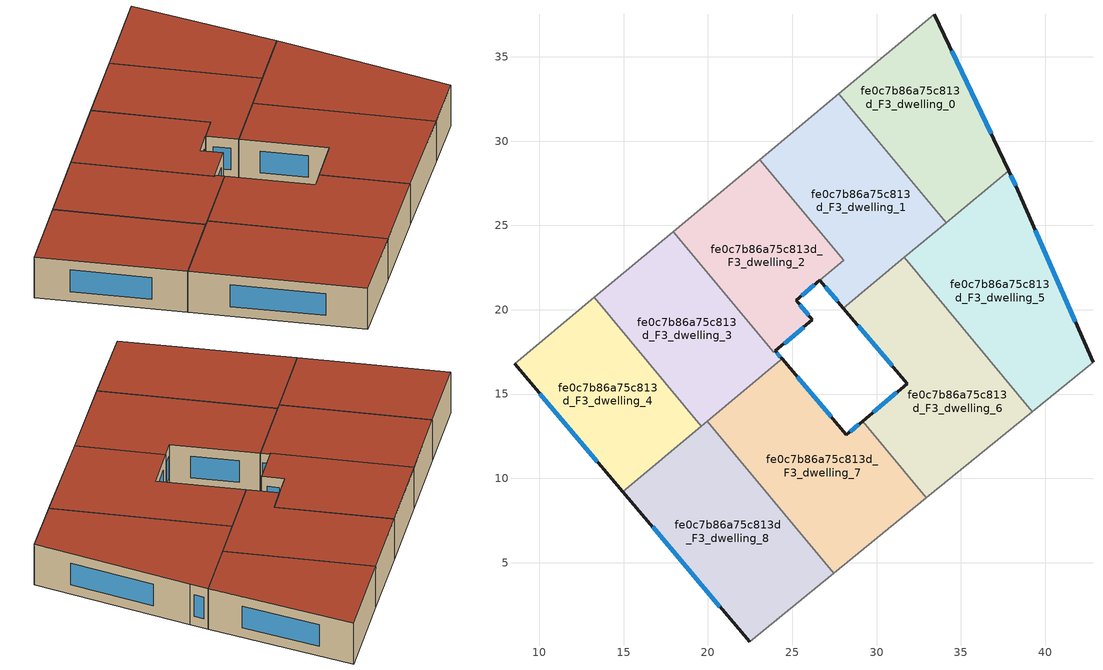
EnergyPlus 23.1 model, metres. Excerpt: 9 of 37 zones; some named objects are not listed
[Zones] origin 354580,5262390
fe0c7b86a75c813d_F3_dwelling_0
 floor to fe0c7b86a75c813d_F2_dwelling_0 (EU_floor_Construction): 33.43,37.53 37.83,28.25 34.12,25.17 27.76,32.81 z9
 wall outside (EU_wall_Construction): 37.83,28.25 33.43,37.53 z9:12
 wall adiabatic (EU_wall_Construction): 33.43,37.53 27.76,32.81 z9:12
 wall to fe0c7b86a75c813d_F3_dwelling_1 (EU_wall_Construction): 27.76,32.81 34.12,25.17 z9:12
 wall to fe0c7b86a75c813d_F3_dwelling_5 (EU_wall_Construction): 34.12,25.17 37.83,28.25 z9:12
 window (EU_Window_Construction): 36.79,30.43 34.46,35.35 z9.7:11.3
 roof outside (EU_roof_Construction): 37.83,28.25 33.43,37.53 27.76,32.81 34.12,25.17 z12
fe0c7b86a75c813d_F3_dwelling_1
 floor to fe0c7b86a75c813d_F2_dwelling_1 (EU_floor_Construction): 27.76,32.81 34.12,25.17 28.03,20.11 26.64,21.75 28.04,22.94 23.07,28.91 z9
 wall outside (EU_wall_Construction): 26.64,21.75 28.03,20.11 z9:12
 wall to fe0c7b86a75c813d_F3_dwelling_2 (EU_wall_Construction): 23.07,28.91 28.04,22.94 26.64,21.75 z9:12
 wall adiabatic (EU_wall_Construction): 27.76,32.81 23.07,28.91 z9:12
 wall to fe0c7b86a75c813d_F3_dwelling_6 (EU_wall_Construction): 28.03,20.11 31.64,23.1 z9:12
 wall to fe0c7b86a75c813d_F3_dwelling_5 (EU_wall_Construction): 31.64,23.11 34.12,25.17 z9:12
 window (EU_Window_Construction): 26.97,21.37 27.71,20.49 z9.7:11.3
 roof outside (EU_roof_Construction): 34.12,25.17 27.76,32.81 23.07,28.91 28.04,22.94 26.64,21.75 28.03,20.11 z12
fe0c7b86a75c813d_F3_dwelling_2
 floor to fe0c7b86a75c813d_F2_dwelling_2 (EU_floor_Construction): 23.07,28.91 28.04,22.94 25.23,20.55 26.19,19.41 23.99,17.56 23.89,17.47 17.93,24.64 z9
 wall outside (EU_wall_Construction): 23.99,17.56 26.19,19.41 25.23,20.55 26.64,21.75 z9:12
 wall adiabatic (EU_wall_Construction): 23.07,28.91 17.93,24.64 z9:12
 wall to fe0c7b86a75c813d_F3_dwelling_3 (EU_wall_Construction): 23.89,17.47 23.99,17.56 / 17.93,24.64 23.89,17.48 z9:12
 window (EU_Window_Construction): 25.97,19.68 25.45,20.28 / 24.51,18 25.68,18.97 / 25.56,20.84 26.31,21.47 z9.7:11.3
 roof outside (EU_roof_Construction): 26.19,19.41 25.23,20.55 28.04,22.94 23.07,28.91 17.93,24.64 23.89,17.48 23.99,17.56 z12
fe0c7b86a75c813d_F3_dwelling_3
 floor to fe0c7b86a75c813d_F2_dwelling_3 (EU_floor_Construction): 17.93,24.64 23.89,17.47 23.99,17.56 24.4,17.08 24.29,16.99 19.6,13.09 13.24,20.74 z9
 wall outside (EU_wall_Construction): 24.4,17.08 23.99,17.56 z9:12
 wall to fe0c7b86a75c813d_F3_dwelling_4 (EU_wall_Construction): 13.24,20.74 19.6,13.09 z9:12
 wall adiabatic (EU_wall_Construction): 17.93,24.64 13.24,20.74 z9:12
 wall to fe0c7b86a75c813d_F3_dwelling_7 (EU_wall_Construction): 19.96,13.39 24.29,16.99 24.4,17.08 z9:12
 wall to fe0c7b86a75c813d_F3_dwelling_8 (EU_wall_Construction): 19.6,13.09 19.96,13.39 z9:12
 window (EU_Window_Construction): 24.3,17.19 24.09,17.45 z9.7:11.3
 roof outside (EU_roof_Construction): 24.29,16.99 24.4,17.08 23.99,17.56 23.89,17.47 17.93,24.64 13.24,20.74 19.6,13.09 z12
fe0c7b86a75c813d_F3_dwelling_4
 floor to fe0c7b86a75c813d_F2_dwelling_4 (EU_floor_Construction): 13.24,20.74 19.6,13.09 14.94,9.22 8.52,16.81 z9
 wall outside (EU_wall_Construction): 8.52,16.81 14.94,9.22 z9:12
 wall adiabatic (EU_wall_Construction): 13.24,20.74 8.52,16.81 z9:12
 wall to fe0c7b86a75c813d_F3_dwelling_8 (EU_wall_Construction): 14.94,9.22 19.6,13.09 z9:12
 window (EU_Window_Construction): 10.03,15.03 13.43,11 z9.7:11.3
 roof outside (EU_roof_Construction): 19.6,13.09 13.24,20.74 8.52,16.81 14.94,9.22 z12
fe0c7b86a75c813d_F3_dwelling_5
 floor to fe0c7b86a75c813d_F2_dwelling_5 (EU_floor_Construction): 38.37,27.1 42.84,16.89 39.24,13.96 31.64,23.11 37.83,28.25 z9
 wall outside (EU_wall_Construction): 42.84,16.89 38.37,27.1 37.83,28.25 z9:12
 wall adiabatic (EU_wall_Construction): 39.24,13.96 42.84,16.89 z9:12
 wall to fe0c7b86a75c813d_F3_dwelling_6 (EU_wall_Construction): 31.64,23.11 39.24,13.96 z9:12
 window (EU_Window_Construction): 38.24,27.37 37.95,27.98 / 41.79,19.29 39.42,24.7 z9.7:11.3
 roof outside (EU_roof_Construction): 42.84,16.89 38.37,27.1 37.83,28.25 31.64,23.11 39.24,13.96 z12
fe0c7b86a75c813d_F3_dwelling_6
 floor to fe0c7b86a75c813d_F2_dwelling_6 (EU_floor_Construction): 31.64,23.11 39.24,13.96 32.96,8.85 29.17,13.4 31.82,15.62 28.03,20.11 z9
 wall outside (EU_wall_Construction): 28.03,20.11 31.82,15.62 29.17,13.4 z9:12
 wall adiabatic (EU_wall_Construction): 32.96,8.85 39.24,13.96 z9:12
 wall to fe0c7b86a75c813d_F3_dwelling_7 (EU_wall_Construction): 29.17,13.4 32.96,8.85 z9:12
 window (EU_Window_Construction): 28.92,19.05 30.93,16.67 / 31.2,15.1 29.79,13.92 z9.7:11.3
 roof outside (EU_roof_Construction): 39.24,13.96 31.64,23.11 28.03,20.11 31.82,15.62 29.17,13.4 32.96,8.85 z12
fe0c7b86a75c813d_F3_dwelling_7
 floor to fe0c7b86a75c813d_F2_dwelling_7 (EU_floor_Construction): 29.17,13.4 32.96,8.85 27.46,4.37 19.96,13.39 24.4,17.08 28.2,12.58 z9
 wall outside (EU_wall_Construction): 29.17,13.4 28.2,12.58 24.4,17.08 z9:12
 wall adiabatic (EU_wall_Construction): 27.46,4.37 32.96,8.85 z9:12
 wall to fe0c7b86a75c813d_F3_dwelling_8 (EU_wall_Construction): 19.96,13.39 27.46,4.37 z9:12
 window (EU_Window_Construction): 27.31,13.64 25.29,16.03 / 28.94,13.21 28.43,12.78 z9.7:11.3
 roof outside (EU_roof_Construction): 32.96,8.85 29.17,13.4 28.2,12.58 24.4,17.08 19.96,13.39 27.46,4.37 z12
fe0c7b86a75c813d_F3_dwelling_8
 floor to fe0c7b86a75c813d_F2_dwelling_8 (EU_floor_Construction): 19.96,13.39 27.46,4.37 22.47,0.31 14.94,9.22 z9
 wall outside (EU_wall_Construction): 14.94,9.22 22.47,0.31 z9:12
 wall adiabatic (EU_wall_Construction): 22.47,0.31 27.46,4.37 z9:12
 window (EU_Window_Construction): 16.71,7.12 20.7,2.4 z9.7:11.3
 roof outside (EU_roof_Construction): 27.46,4.37 19.96,13.39 14.94,9.22 22.47,0.31 z12
[Building]
EU S2 Campaign: North Axis=0; Terrain=City; Solar Distribution=FullExterior
[Site:Location]
Budapest.Ferenc.Liszt.Intl.AP: Latitude=47.437; Longitude=19.256; Time Zone=1; Elevation=185
[SizingPeriod:WeatherFileDays]
AnnualSizingPeriod: Begin Month=1; Begin Day of Month=1; End Month=12; End Day of Month=31; Day of Week for Start Day=Monday; Use Weather File Daylight Saving Period=No; Use Weather File Rain and Snow Indicators=No
[MATERIAL]
EU_InternalMass_Material: Roughness=MediumRough; Thickness=0.1; Conductivity=1; Density=1800; Specific Heat=900; Thermal Absorptance=0.9; Solar Absorptance=0.7; Visible Absorptance=0.7
[MATERIAL:NOMASS] Roughness=MediumRough; Thermal Absorptance=0.9; Solar Absorptance=0.7; Visible Absorptance=0.7
Name | Thermal Resistance
EU_wall_NoMass | 0.832559
EU_roof_NoMass | 1.39638
EU_floor_NoMass | 0.872794
[WINDOWMATERIAL:SIMPLEGLAZINGSYSTEM]
EU_Window_SimpleGlazing: UFactor=2.79869; Solar Heat Gain Coefficient=0.75; Visible Transmittance=0.75
[CONSTRUCTION]
EU_wall_Construction: EU_wall_NoMass
EU_roof_Construction: EU_roof_NoMass
EU_floor_Construction: EU_floor_NoMass
EU_Window_Construction: EU_Window_SimpleGlazing
EU_InternalMass_Construction: EU_InternalMass_Material
[ZONE] Type=1; Multiplier=1; Ceiling Height=autocalculate; Floor Area=autocalculate; Part of Total Floor Area=Yes
Name | Volume
fe0c7b86a75c813d_F3_dwelling_0 | 181.955
fe0c7b86a75c813d_F3_dwelling_1 | 193.809
fe0c7b86a75c813d_F3_dwelling_2 | 169.833
fe0c7b86a75c813d_F3_dwelling_3 | 182.23
fe0c7b86a75c813d_F3_dwelling_4 | 181.932
fe0c7b86a75c813d_F3_dwelling_5 | 227.448
fe0c7b86a75c813d_F3_dwelling_6 | 227.433
fe0c7b86a75c813d_F3_dwelling_7 | 227.423
fe0c7b86a75c813d_F3_dwelling_8 | 227.442
[INTERNALMASS] Construction=EU_InternalMass_Construction
Name | Zone or ZoneList | Surface Area
fe0c7b86a75c813d_F3_dwelling_0_EU_InternalMass | fe0c7b86a75c813d_F3_dwelling_0 | 60.6516
fe0c7b86a75c813d_F3_dwelling_1_EU_InternalMass | fe0c7b86a75c813d_F3_dwelling_1 | 64.6031
fe0c7b86a75c813d_F3_dwelling_2_EU_InternalMass | fe0c7b86a75c813d_F3_dwelling_2 | 56.6114
fe0c7b86a75c813d_F3_dwelling_3_EU_InternalMass | fe0c7b86a75c813d_F3_dwelling_3 | 60.7434
fe0c7b86a75c813d_F3_dwelling_4_EU_InternalMass | fe0c7b86a75c813d_F3_dwelling_4 | 60.6442
fe0c7b86a75c813d_F3_dwelling_5_EU_InternalMass | fe0c7b86a75c813d_F3_dwelling_5 | 75.8161
fe0c7b86a75c813d_F3_dwelling_6_EU_InternalMass | fe0c7b86a75c813d_F3_dwelling_6 | 75.8111
fe0c7b86a75c813d_F3_dwelling_7_EU_InternalMass | fe0c7b86a75c813d_F3_dwelling_7 | 75.8075
fe0c7b86a75c813d_F3_dwelling_8_EU_InternalMass | fe0c7b86a75c813d_F3_dwelling_8 | 75.8138
[OTHEREQUIPMENT] Fuel Type=Electricity; Design Level Calculation Method=Watts/Area; Power per Zone Floor Area=1; Fraction Latent=0; Fraction Radiant=0; Fraction Lost=0; Carbon Dioxide Generation Rate=0; EndUse Subcategory=EU_Step8_InternalGains
Name | Zone or ZoneList or Space or SpaceList | Schedule
EU_Step8_InternalGain_fe0c7b86a75c813d_F3_dwelling_0_f000 | fe0c7b86a75c813d_F3_dwelling_0 | EU_Step8_GainSchedule_fe0c7b86a75c813d_F3_dwelling_0_f000
EU_Step8_InternalGain_fe0c7b86a75c813d_F3_dwelling_1_f000 | fe0c7b86a75c813d_F3_dwelling_1 | EU_Step8_GainSchedule_fe0c7b86a75c813d_F3_dwelling_1_f000
EU_Step8_InternalGain_fe0c7b86a75c813d_F3_dwelling_2_f000 | fe0c7b86a75c813d_F3_dwelling_2 | EU_Step8_GainSchedule_fe0c7b86a75c813d_F3_dwelling_2_f000
EU_Step8_InternalGain_fe0c7b86a75c813d_F3_dwelling_3_f000 | fe0c7b86a75c813d_F3_dwelling_3 | EU_Step8_GainSchedule_fe0c7b86a75c813d_F3_dwelling_3_f000
EU_Step8_InternalGain_fe0c7b86a75c813d_F3_dwelling_4_f000 | fe0c7b86a75c813d_F3_dwelling_4 | EU_Step8_GainSchedule_fe0c7b86a75c813d_F3_dwelling_4_f000
EU_Step8_InternalGain_fe0c7b86a75c813d_F3_dwelling_5_f000 | fe0c7b86a75c813d_F3_dwelling_5 | EU_Step8_GainSchedule_fe0c7b86a75c813d_F3_dwelling_5_f000
EU_Step8_InternalGain_fe0c7b86a75c813d_F3_dwelling_6_f000 | fe0c7b86a75c813d_F3_dwelling_6 | EU_Step8_GainSchedule_fe0c7b86a75c813d_F3_dwelling_6_f000
EU_Step8_InternalGain_fe0c7b86a75c813d_F3_dwelling_7_f000 | fe0c7b86a75c813d_F3_dwelling_7 | EU_Step8_GainSchedule_fe0c7b86a75c813d_F3_dwelling_7_f000
EU_Step8_InternalGain_fe0c7b86a75c813d_F3_dwelling_8_f000 | fe0c7b86a75c813d_F3_dwelling_8 | EU_Step8_GainSchedule_fe0c7b86a75c813d_F3_dwelling_8_f000
[ZONEVENTILATION:DESIGNFLOWRATE] Schedule=EU_AlwaysOn; Design Flow Rate Calculation Method=AirChanges/Hour; Air Changes per Hour=0.475469; Ventilation Type=Natural; Fan Pressure Rise=0; Fan Total Efficiency=1; Constant Term Coefficient=1; Temperature Term Coefficient=0; Velocity Term Coefficient=0; Velocity Squared Term Coefficient=0; Minimum Indoor Temperature=-100; Maximum Indoor Temperature=100; Delta Temperature=-100; Minimum Outdoor Temperature=-100; Maximum Outdoor Temperature=100; Maximum Wind Speed=40
Name | Zone or ZoneList or Space or SpaceList
EU_ConstantAir_fe0c7b86a75c813d_F3_dwelling_0 | fe0c7b86a75c813d_F3_dwelling_0
EU_ConstantAir_fe0c7b86a75c813d_F3_dwelling_1 | fe0c7b86a75c813d_F3_dwelling_1
EU_ConstantAir_fe0c7b86a75c813d_F3_dwelling_2 | fe0c7b86a75c813d_F3_dwelling_2
EU_ConstantAir_fe0c7b86a75c813d_F3_dwelling_3 | fe0c7b86a75c813d_F3_dwelling_3
EU_ConstantAir_fe0c7b86a75c813d_F3_dwelling_4 | fe0c7b86a75c813d_F3_dwelling_4
EU_ConstantAir_fe0c7b86a75c813d_F3_dwelling_5 | fe0c7b86a75c813d_F3_dwelling_5
EU_ConstantAir_fe0c7b86a75c813d_F3_dwelling_6 | fe0c7b86a75c813d_F3_dwelling_6
EU_ConstantAir_fe0c7b86a75c813d_F3_dwelling_7 | fe0c7b86a75c813d_F3_dwelling_7
EU_ConstantAir_fe0c7b86a75c813d_F3_dwelling_8 | fe0c7b86a75c813d_F3_dwelling_8
[HVACTEMPLATE:ZONE:IDEALLOADSAIRSYSTEM] System Availability Schedule=EU_AlwaysOn; Maximum Heating Supply Air Temperature=50; Minimum Cooling Supply Air Temperature=13; Maximum Heating Supply Air Humidity Ratio=0.0156; Minimum Cooling Supply Air Humidity Ratio=0.0077; Heating Limit=NoLimit; Cooling Limit=NoLimit; Heating Availability Schedule=EU_AlwaysOn; Cooling Availability Schedule=EU_CoolingOff; Dehumidification Control Type=ConstantSensibleHeatRatio; Cooling Sensible Heat Ratio=0.7; Dehumidification Setpoint=60; Humidification Control Type=None; Humidification Setpoint=30; Outdoor Air Method=None; Outdoor Air Flow Rate per Person=0.00944; Outdoor Air Flow Rate per Zone Floor Area=0; Outdoor Air Flow Rate per Zone=0; Demand Controlled Ventilation Type=None; Outdoor Air Economizer Type=NoEconomizer; Heat Recovery Type=None; Sensible Heat Recovery Effectiveness=0.7; Latent Heat Recovery Effectiveness=0.65
Name | Template Thermostat
fe0c7b86a75c813d_F3_dwelling_0 | EU_HeatOnly_fe0c7b86a75c813d_F3_dwelling_0
fe0c7b86a75c813d_F3_dwelling_1 | EU_HeatOnly_fe0c7b86a75c813d_F3_dwelling_1
fe0c7b86a75c813d_F3_dwelling_2 | EU_HeatOnly_fe0c7b86a75c813d_F3_dwelling_2
fe0c7b86a75c813d_F3_dwelling_3 | EU_HeatOnly_fe0c7b86a75c813d_F3_dwelling_3
fe0c7b86a75c813d_F3_dwelling_4 | EU_HeatOnly_fe0c7b86a75c813d_F3_dwelling_4
fe0c7b86a75c813d_F3_dwelling_5 | EU_HeatOnly_fe0c7b86a75c813d_F3_dwelling_5
fe0c7b86a75c813d_F3_dwelling_6 | EU_HeatOnly_fe0c7b86a75c813d_F3_dwelling_6
fe0c7b86a75c813d_F3_dwelling_7 | EU_HeatOnly_fe0c7b86a75c813d_F3_dwelling_7
fe0c7b86a75c813d_F3_dwelling_8 | EU_HeatOnly_fe0c7b86a75c813d_F3_dwelling_8
[SIZING:ZONE] Zone Cooling Design Supply Air Temperature Input Method=SupplyAirTemperature; Zone Cooling Design Supply Air Temperature=13; Zone Heating Design Supply Air Temperature Input Method=SupplyAirTemperature; Zone Heating Design Supply Air Temperature=50; Zone Cooling Design Supply Air Humidity Ratio=0.008; Zone Heating Design Supply Air Humidity Ratio=0.008; Cooling Design Air Flow Method=DesignDay; Cooling Design Air Flow Rate=0; Cooling Minimum Air Flow per Zone Floor Area=0.000762; Cooling Minimum Air Flow=0; Cooling Minimum Air Flow Fraction=0.2; Heating Design Air Flow Method=DesignDay; Heating Design Air Flow Rate=0; Heating Maximum Air Flow per Zone Floor Area=0.002032; Heating Maximum Air Flow=0.141576; Heating Maximum Air Flow Fraction=0.3; Account for Dedicated Outdoor Air System=No; Dedicated Outdoor Air System Control Strategy=NeutralSupplyAir; Dedicated Outdoor Air Low Setpoint Temperature for Design=autosize; Dedicated Outdoor Air High Setpoint Temperature for Design=autosize; Zone Load Sizing Method=Sensible Load Only No Latent Load; Zone Latent Cooling Design Supply Air Humidity Ratio Input Method=HumidityRatioDifference; Zone Cooling Design Supply Air Humidity Ratio Difference=0.005; Zone Latent Heating Design Supply Air Humidity Ratio Input Method=HumidityRatioDifference; Zone Humidification Design Supply Air Humidity Ratio Difference=0.005
fe0c7b86a75c813d_F3_dwelling_0; fe0c7b86a75c813d_F3_dwelling_1; fe0c7b86a75c813d_F3_dwelling_2; fe0c7b86a75c813d_F3_dwelling_3; fe0c7b86a75c813d_F3_dwelling_4; fe0c7b86a75c813d_F3_dwelling_5; fe0c7b86a75c813d_F3_dwelling_6; fe0c7b86a75c813d_F3_dwelling_7; fe0c7b86a75c813d_F3_dwelling_8
[SCHEDULE:CONSTANT]
Name | Hourly Value
EU_AlwaysOn | 1
EU_CoolingOff | 0
[SCHEDULE:FILE] Column Number=1; Rows to Skip at Top=0; Number of Hours of Data=8760; Column Separator=Comma; Interpolate to Timestep=No; Minutes per Item=60; Adjust Schedule for Daylight Savings=Yes
Name | File
EU_Step8_GainSchedule_fe0c7b86a75c813d_F3_dwelling_0_f000 | ../../schedules/fe0c7b86a75c813d/fe0c7b86a75c813d_F3_dwelling_0_f000_gain.csv
EU_Step8_GainSchedule_fe0c7b86a75c813d_F3_dwelling_1_f000 | ../../schedules/fe0c7b86a75c813d/fe0c7b86a75c813d_F3_dwelling_1_f000_gain.csv
EU_Step8_GainSchedule_fe0c7b86a75c813d_F3_dwelling_2_f000 | ../../schedules/fe0c7b86a75c813d/fe0c7b86a75c813d_F3_dwelling_2_f000_gain.csv
EU_Step8_GainSchedule_fe0c7b86a75c813d_F3_dwelling_3_f000 | ../../schedules/fe0c7b86a75c813d/fe0c7b86a75c813d_F3_dwelling_3_f000_gain.csv
EU_Step8_GainSchedule_fe0c7b86a75c813d_F3_dwelling_4_f000 | ../../schedules/fe0c7b86a75c813d/fe0c7b86a75c813d_F3_dwelling_4_f000_gain.csv
EU_Step8_GainSchedule_fe0c7b86a75c813d_F3_dwelling_5_f000 | ../../schedules/fe0c7b86a75c813d/fe0c7b86a75c813d_F3_dwelling_5_f000_gain.csv
EU_Step8_GainSchedule_fe0c7b86a75c813d_F3_dwelling_6_f000 | ../../schedules/fe0c7b86a75c813d/fe0c7b86a75c813d_F3_dwelling_6_f000_gain.csv
EU_Step8_GainSchedule_fe0c7b86a75c813d_F3_dwelling_7_f000 | ../../schedules/fe0c7b86a75c813d/fe0c7b86a75c813d_F3_dwelling_7_f000_gain.csv
EU_Step8_GainSchedule_fe0c7b86a75c813d_F3_dwelling_8_f000 | ../../schedules/fe0c7b86a75c813d/fe0c7b86a75c813d_F3_dwelling_8_f000_gain.csv
